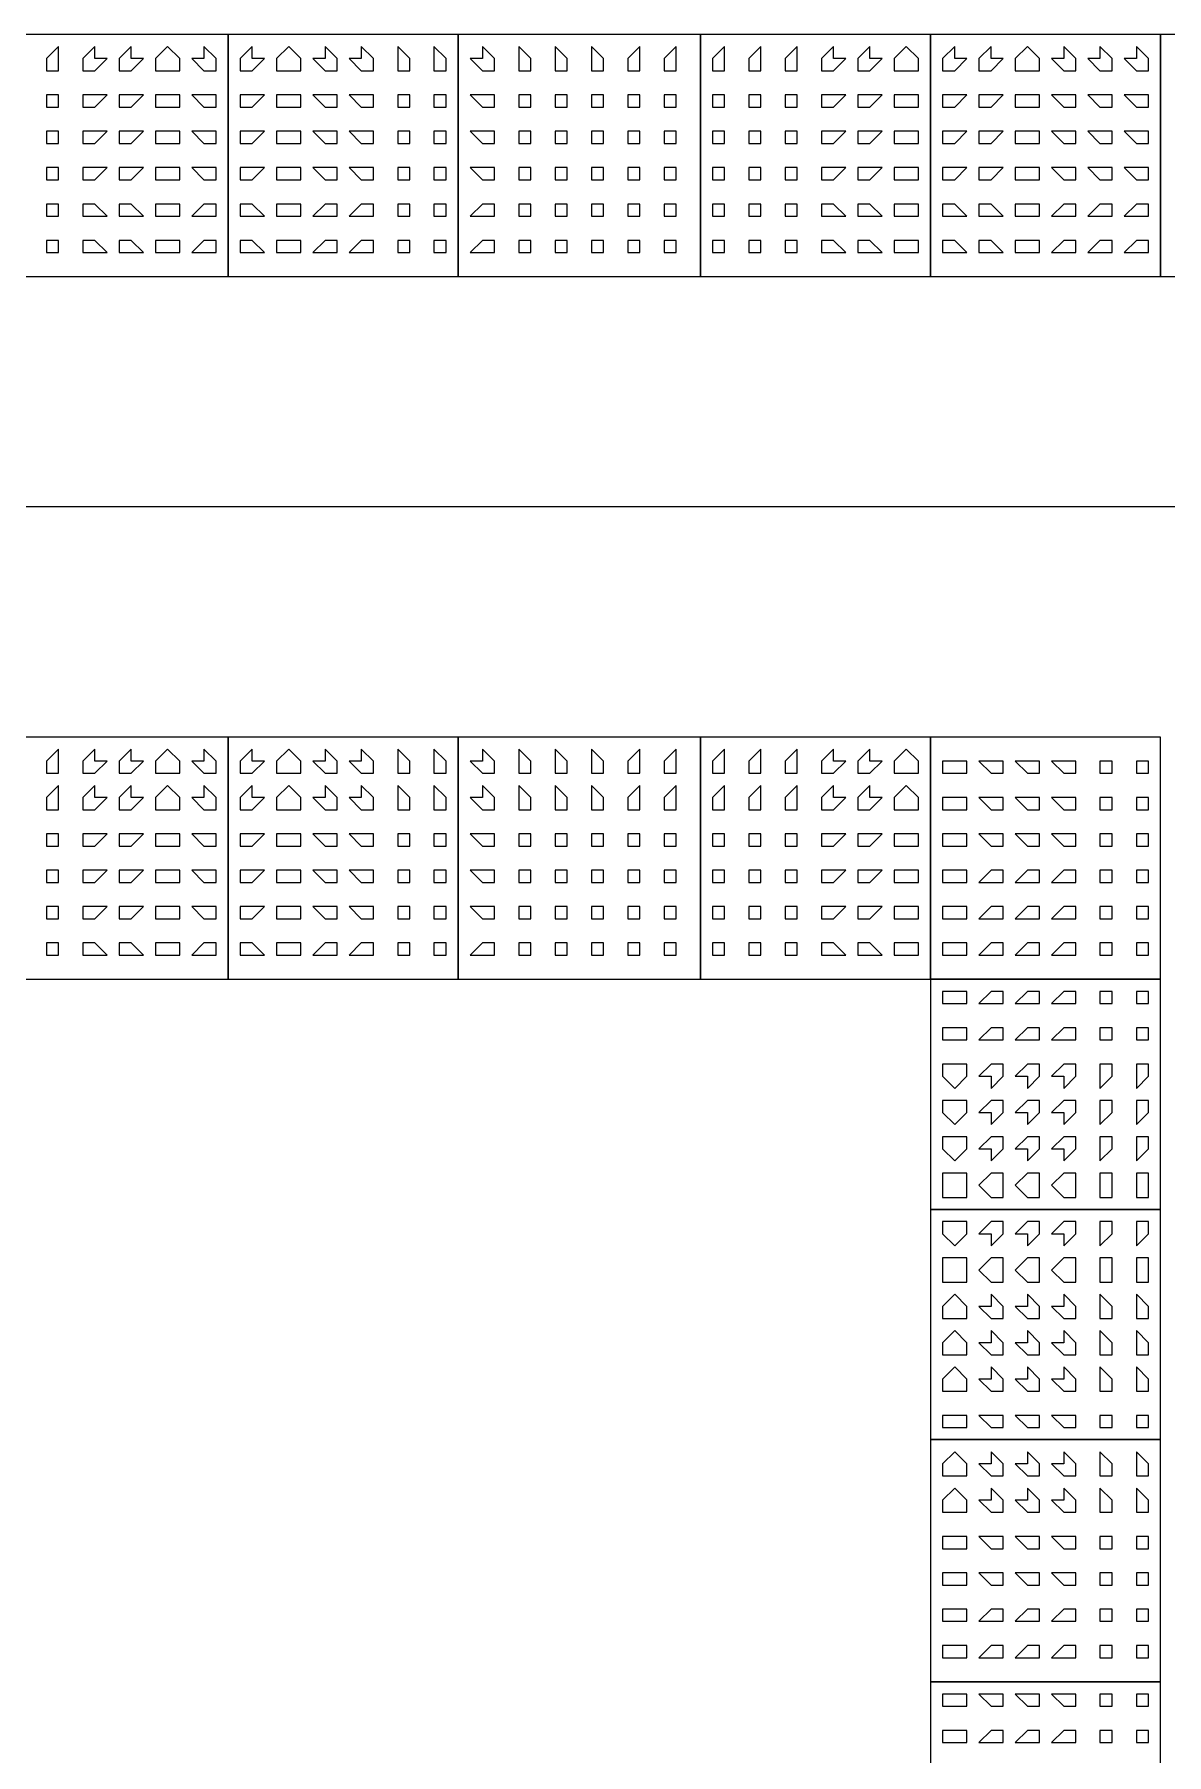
# Model space of a CAD drawing. Header units: millimetres. Extents: x -4011 to 126995, y -1911 to 106700.
# Drawn here: x 90653 to 92106, y 60140 to 62347 of the extents above; entities that cross this region are included whole.
import ezdxf

# ---------------------------------------------------------------- set-up
doc = ezdxf.new("R2010")
doc.units = ezdxf.units.MM
doc.layers.add('PDF_형상', color=7, linetype='Continuous')

msp = doc.modelspace()

# ---------------------------------------------------------------- linework, layer by layer
at = {"layer": 'PDF_형상', "lineweight": 5}
for points in [[(90606.2, 62036.3), (90901.6, 62036.3), (90901.6, 62347.1), (90606.2, 62347.1)], [(90901.6, 62036.3), (91196.9, 62036.3), (91196.9, 62347.1), (90901.6, 62347.1)], [(91196.9, 62036.3), (91507.8, 62036.3), (91507.8, 62347.1), (91196.9, 62347.1)], [(91507.8, 62036.3), (91803.1, 62036.3), (91803.1, 62347.1), (91507.8, 62347.1)], [(91803.1, 62036.3), (92098.4, 62036.3), (92098.4, 62347.1), (91803.1, 62347.1)], [(92098.4, 62036.3), (92393.8, 62036.3), (92393.8, 62347.1), (92098.4, 62347.1)], [(90683.9, 62316.1), (90683.9, 62331.6), (90668.4, 62316.1), (90668.4, 62300.5), (90683.9, 62300.5)], [(90746.1, 62316.1), (90730.6, 62316.1), (90730.6, 62331.6), (90715, 62316.1), (90715, 62300.5), (90730.6, 62300.5)], [(90792.7, 62316.1), (90777.2, 62316.1), (90777.2, 62331.6), (90761.7, 62316.1), (90761.7, 62300.5), (90777.2, 62300.5)], [(90839.4, 62316.1), (90823.8, 62331.6), (90808.3, 62316.1), (90808.3, 62300.5), (90823.8, 62300.5), (90839.4, 62300.5)], [(90886, 62316.1), (90870.5, 62331.6), (90870.5, 62316.1), (90854.9, 62316.1), (90870.5, 62300.5), (90886, 62300.5)], [(90948.2, 62316.1), (90932.6, 62316.1), (90932.6, 62331.6), (90917.1, 62316.1), (90917.1, 62300.5), (90932.6, 62300.5)], [(90994.8, 62316.1), (90979.3, 62331.6), (90963.7, 62316.1), (90963.7, 62300.5), (90979.3, 62300.5), (90994.8, 62300.5)], [(91041.5, 62316.1), (91025.9, 62331.6), (91025.9, 62316.1), (91010.4, 62316.1), (91025.9, 62300.5), (91041.5, 62300.5)], [(91088.1, 62316.1), (91072.5, 62331.6), (91072.5, 62316.1), (91057, 62316.1), (91072.5, 62300.5), (91088.1, 62300.5)], [(91134.7, 62316.1), (91119.2, 62331.6), (91119.2, 62316.1), (91119.2, 62300.5), (91134.7, 62300.5)], [(91181.3, 62316.1), (91165.8, 62331.6), (91165.8, 62316.1), (91165.8, 62300.5), (91181.3, 62300.5)], [(91243.5, 62316.1), (91228, 62331.6), (91228, 62316.1), (91212.4, 62316.1), (91228, 62300.5), (91243.5, 62300.5)], [(91290.2, 62316.1), (91274.6, 62331.6), (91274.6, 62316.1), (91274.6, 62300.5), (91290.2, 62300.5)], [(91336.8, 62316.1), (91321.2, 62331.6), (91321.2, 62316.1), (91321.2, 62300.5), (91336.8, 62300.5)], [(91383.4, 62316.1), (91367.9, 62331.6), (91367.9, 62316.1), (91367.9, 62300.5), (91383.4, 62300.5)], [(91430.1, 62316.1), (91430.1, 62331.6), (91414.5, 62316.1), (91414.5, 62300.5), (91430.1, 62300.5)], [(91476.7, 62316.1), (91476.7, 62331.6), (91461.1, 62316.1), (91461.1, 62300.5), (91476.7, 62300.5)], [(91538.9, 62316.1), (91538.9, 62331.6), (91523.3, 62316.1), (91523.3, 62300.5), (91538.9, 62300.5)], [(91585.5, 62316.1), (91585.5, 62331.6), (91569.9, 62316.1), (91569.9, 62300.5), (91585.5, 62300.5)], [(91632.1, 62316.1), (91632.1, 62331.6), (91616.6, 62316.1), (91616.6, 62300.5), (91632.1, 62300.5)], [(91694.3, 62316.1), (91678.8, 62316.1), (91678.8, 62331.6), (91663.2, 62316.1), (91663.2, 62300.5), (91678.8, 62300.5)], [(91740.9, 62316.1), (91725.4, 62316.1), (91725.4, 62331.6), (91709.8, 62316.1), (91709.8, 62300.5), (91725.4, 62300.5)], [(91787.6, 62316.1), (91772, 62331.6), (91756.5, 62316.1), (91756.5, 62300.5), (91772, 62300.5), (91787.6, 62300.5)], [(91849.7, 62316.1), (91834.2, 62316.1), (91834.2, 62331.6), (91818.7, 62316.1), (91818.7, 62300.5), (91834.2, 62300.5)], [(91896.4, 62316.1), (91880.8, 62316.1), (91880.8, 62331.6), (91865.3, 62316.1), (91865.3, 62300.5), (91880.8, 62300.5)], [(91943, 62316.1), (91927.5, 62331.6), (91911.9, 62316.1), (91911.9, 62300.5), (91927.5, 62300.5), (91943, 62300.5)], [(91989.6, 62316.1), (91974.1, 62331.6), (91974.1, 62316.1), (91958.5, 62316.1), (91974.1, 62300.5), (91989.6, 62300.5)], [(92036.3, 62316.1), (92020.7, 62331.6), (92020.7, 62316.1), (92005.2, 62316.1), (92020.7, 62300.5), (92036.3, 62300.5)], [(92082.9, 62316.1), (92067.4, 62331.6), (92067.4, 62316.1), (92051.8, 62316.1), (92067.4, 62300.5), (92082.9, 62300.5)], [(90683.9, 62269.4), (90668.4, 62269.4), (90668.4, 62253.9), (90683.9, 62253.9)], [(90746.1, 62269.4), (90730.6, 62269.4), (90715, 62269.4), (90715, 62253.9), (90730.6, 62253.9)], [(90792.7, 62269.4), (90777.2, 62269.4), (90761.7, 62269.4), (90761.7, 62253.9), (90777.2, 62253.9)], [(90839.4, 62269.4), (90823.8, 62269.4), (90808.3, 62269.4), (90808.3, 62253.9), (90823.8, 62253.9), (90839.4, 62253.9)], [(90886, 62269.4), (90870.5, 62269.4), (90854.9, 62269.4), (90870.5, 62253.9), (90886, 62253.9)], [(90948.2, 62269.4), (90932.6, 62269.4), (90917.1, 62269.4), (90917.1, 62253.9), (90932.6, 62253.9)], [(90994.8, 62269.4), (90979.3, 62269.4), (90963.7, 62269.4), (90963.7, 62253.9), (90979.3, 62253.9), (90994.8, 62253.9)], [(91041.5, 62269.4), (91025.9, 62269.4), (91010.4, 62269.4), (91025.9, 62253.9), (91041.5, 62253.9)], [(91088.1, 62269.4), (91072.5, 62269.4), (91057, 62269.4), (91072.5, 62253.9), (91088.1, 62253.9)], [(91134.7, 62269.4), (91119.2, 62269.4), (91119.2, 62253.9), (91134.7, 62253.9)], [(91181.3, 62269.4), (91165.8, 62269.4), (91165.8, 62253.9), (91181.3, 62253.9)], [(91243.5, 62269.4), (91228, 62269.4), (91212.4, 62269.4), (91228, 62253.9), (91243.5, 62253.9)], [(91290.2, 62269.4), (91274.6, 62269.4), (91274.6, 62253.9), (91290.2, 62253.9)], [(91336.8, 62269.4), (91321.2, 62269.4), (91321.2, 62253.9), (91336.8, 62253.9)], [(91383.4, 62269.4), (91367.9, 62269.4), (91367.9, 62253.9), (91383.4, 62253.9)], [(91430.1, 62269.4), (91414.5, 62269.4), (91414.5, 62253.9), (91430.1, 62253.9)], [(91476.7, 62269.4), (91461.1, 62269.4), (91461.1, 62253.9), (91476.7, 62253.9)], [(91538.9, 62269.4), (91523.3, 62269.4), (91523.3, 62253.9), (91538.9, 62253.9)], [(91585.5, 62269.4), (91569.9, 62269.4), (91569.9, 62253.9), (91585.5, 62253.9)], [(91632.1, 62269.4), (91616.6, 62269.4), (91616.6, 62253.9), (91632.1, 62253.9)], [(91694.3, 62269.4), (91678.8, 62269.4), (91663.2, 62269.4), (91663.2, 62253.9), (91678.8, 62253.9)], [(91740.9, 62269.4), (91725.4, 62269.4), (91709.8, 62269.4), (91709.8, 62253.9), (91725.4, 62253.9)], [(91787.6, 62269.4), (91772, 62269.4), (91756.5, 62269.4), (91756.5, 62253.9), (91772, 62253.9), (91787.6, 62253.9)], [(91849.7, 62269.4), (91834.2, 62269.4), (91818.7, 62269.4), (91818.7, 62253.9), (91834.2, 62253.9)], [(91896.4, 62269.4), (91880.8, 62269.4), (91865.3, 62269.4), (91865.3, 62253.9), (91880.8, 62253.9)], [(91943, 62269.4), (91927.5, 62269.4), (91911.9, 62269.4), (91911.9, 62253.9), (91927.5, 62253.9), (91943, 62253.9)], [(91989.6, 62269.4), (91974.1, 62269.4), (91958.5, 62269.4), (91974.1, 62253.9), (91989.6, 62253.9)], [(92036.3, 62269.4), (92020.7, 62269.4), (92005.2, 62269.4), (92020.7, 62253.9), (92036.3, 62253.9)], [(92082.9, 62269.4), (92067.4, 62269.4), (92051.8, 62269.4), (92067.4, 62253.9), (92082.9, 62253.9)], [(90683.9, 62222.8), (90668.4, 62222.8), (90668.4, 62207.3), (90683.9, 62207.3)], [(90746.1, 62222.8), (90730.6, 62222.8), (90715, 62222.8), (90715, 62207.3), (90730.6, 62207.3)], [(90792.7, 62222.8), (90777.2, 62222.8), (90761.7, 62222.8), (90761.7, 62207.3), (90777.2, 62207.3)], [(90839.4, 62222.8), (90823.8, 62222.8), (90808.3, 62222.8), (90808.3, 62207.3), (90823.8, 62207.3), (90839.4, 62207.3)], [(90886, 62222.8), (90870.5, 62222.8), (90854.9, 62222.8), (90870.5, 62207.3), (90886, 62207.3)], [(90948.2, 62222.8), (90932.6, 62222.8), (90917.1, 62222.8), (90917.1, 62207.3), (90932.6, 62207.3)], [(90994.8, 62222.8), (90979.3, 62222.8), (90963.7, 62222.8), (90963.7, 62207.3), (90979.3, 62207.3), (90994.8, 62207.3)], [(91041.5, 62222.8), (91025.9, 62222.8), (91010.4, 62222.8), (91025.9, 62207.3), (91041.5, 62207.3)], [(91088.1, 62222.8), (91072.5, 62222.8), (91057, 62222.8), (91072.5, 62207.3), (91088.1, 62207.3)], [(91134.7, 62222.8), (91119.2, 62222.8), (91119.2, 62207.3), (91134.7, 62207.3)], [(91181.3, 62222.8), (91165.8, 62222.8), (91165.8, 62207.3), (91181.3, 62207.3)], [(91243.5, 62222.8), (91228, 62222.8), (91212.4, 62222.8), (91228, 62207.3), (91243.5, 62207.3)], [(91290.2, 62222.8), (91274.6, 62222.8), (91274.6, 62207.3), (91290.2, 62207.3)], [(91336.8, 62222.8), (91321.2, 62222.8), (91321.2, 62207.3), (91336.8, 62207.3)], [(91383.4, 62222.8), (91367.9, 62222.8), (91367.9, 62207.3), (91383.4, 62207.3)], [(91430.1, 62222.8), (91414.5, 62222.8), (91414.5, 62207.3), (91430.1, 62207.3)], [(91476.7, 62222.8), (91461.1, 62222.8), (91461.1, 62207.3), (91476.7, 62207.3)], [(91538.9, 62222.8), (91523.3, 62222.8), (91523.3, 62207.3), (91538.9, 62207.3)], [(91585.5, 62222.8), (91569.9, 62222.8), (91569.9, 62207.3), (91585.5, 62207.3)], [(91632.1, 62222.8), (91616.6, 62222.8), (91616.6, 62207.3), (91632.1, 62207.3)], [(91694.3, 62222.8), (91678.8, 62222.8), (91663.2, 62222.8), (91663.2, 62207.3), (91678.8, 62207.3)], [(91740.9, 62222.8), (91725.4, 62222.8), (91709.8, 62222.8), (91709.8, 62207.3), (91725.4, 62207.3)], [(91787.6, 62222.8), (91772, 62222.8), (91756.5, 62222.8), (91756.5, 62207.3), (91772, 62207.3), (91787.6, 62207.3)], [(91849.7, 62222.8), (91834.2, 62222.8), (91818.7, 62222.8), (91818.7, 62207.3), (91834.2, 62207.3)], [(91896.4, 62222.8), (91880.8, 62222.8), (91865.3, 62222.8), (91865.3, 62207.3), (91880.8, 62207.3)], [(91943, 62222.8), (91927.5, 62222.8), (91911.9, 62222.8), (91911.9, 62207.3), (91927.5, 62207.3), (91943, 62207.3)], [(91989.6, 62222.8), (91974.1, 62222.8), (91958.5, 62222.8), (91974.1, 62207.3), (91989.6, 62207.3)], [(92036.3, 62222.8), (92020.7, 62222.8), (92005.2, 62222.8), (92020.7, 62207.3), (92036.3, 62207.3)], [(92082.9, 62222.8), (92067.4, 62222.8), (92051.8, 62222.8), (92067.4, 62207.3), (92082.9, 62207.3)], [(90683.9, 62176.2), (90668.4, 62176.2), (90668.4, 62160.6), (90683.9, 62160.6)], [(90746.1, 62176.2), (90730.6, 62176.2), (90715, 62176.2), (90715, 62160.6), (90730.6, 62160.6)], [(90792.7, 62176.2), (90777.2, 62176.2), (90761.7, 62176.2), (90761.7, 62160.6), (90777.2, 62160.6)], [(90839.4, 62176.2), (90823.8, 62176.2), (90808.3, 62176.2), (90808.3, 62160.6), (90823.8, 62160.6), (90839.4, 62160.6)], [(90886, 62176.2), (90870.5, 62176.2), (90854.9, 62176.2), (90870.5, 62160.6), (90886, 62160.6)], [(90948.2, 62176.2), (90932.6, 62176.2), (90917.1, 62176.2), (90917.1, 62160.6), (90932.6, 62160.6)], [(90994.8, 62176.2), (90979.3, 62176.2), (90963.7, 62176.2), (90963.7, 62160.6), (90979.3, 62160.6), (90994.8, 62160.6)], [(91041.5, 62176.2), (91025.9, 62176.2), (91010.4, 62176.2), (91025.9, 62160.6), (91041.5, 62160.6)], [(91088.1, 62176.2), (91072.5, 62176.2), (91057, 62176.2), (91072.5, 62160.6), (91088.1, 62160.6)], [(91134.7, 62176.2), (91119.2, 62176.2), (91119.2, 62160.6), (91134.7, 62160.6)], [(91181.3, 62176.2), (91165.8, 62176.2), (91165.8, 62160.6), (91181.3, 62160.6)], [(91243.5, 62176.2), (91228, 62176.2), (91212.4, 62176.2), (91228, 62160.6), (91243.5, 62160.6)], [(91290.2, 62176.2), (91274.6, 62176.2), (91274.6, 62160.6), (91290.2, 62160.6)], [(91336.8, 62176.2), (91321.2, 62176.2), (91321.2, 62160.6), (91336.8, 62160.6)], [(91383.4, 62176.2), (91367.9, 62176.2), (91367.9, 62160.6), (91383.4, 62160.6)], [(91430.1, 62176.2), (91414.5, 62176.2), (91414.5, 62160.6), (91430.1, 62160.6)], [(91476.7, 62176.2), (91461.1, 62176.2), (91461.1, 62160.6), (91476.7, 62160.6)], [(91538.9, 62176.2), (91523.3, 62176.2), (91523.3, 62160.6), (91538.9, 62160.6)], [(91585.5, 62176.2), (91569.9, 62176.2), (91569.9, 62160.6), (91585.5, 62160.6)], [(91632.1, 62176.2), (91616.6, 62176.2), (91616.6, 62160.6), (91632.1, 62160.6)], [(91694.3, 62176.2), (91678.8, 62176.2), (91663.2, 62176.2), (91663.2, 62160.6), (91678.8, 62160.6)], [(91740.9, 62176.2), (91725.4, 62176.2), (91709.8, 62176.2), (91709.8, 62160.6), (91725.4, 62160.6)], [(91787.6, 62176.2), (91772, 62176.2), (91756.5, 62176.2), (91756.5, 62160.6), (91772, 62160.6), (91787.6, 62160.6)], [(91849.7, 62176.2), (91834.2, 62176.2), (91818.7, 62176.2), (91818.7, 62160.6), (91834.2, 62160.6)], [(91896.4, 62176.2), (91880.8, 62176.2), (91865.3, 62176.2), (91865.3, 62160.6), (91880.8, 62160.6)], [(91943, 62176.2), (91927.5, 62176.2), (91911.9, 62176.2), (91911.9, 62160.6), (91927.5, 62160.6), (91943, 62160.6)], [(91989.6, 62176.2), (91974.1, 62176.2), (91958.5, 62176.2), (91974.1, 62160.6), (91989.6, 62160.6)], [(92036.3, 62176.2), (92020.7, 62176.2), (92005.2, 62176.2), (92020.7, 62160.6), (92036.3, 62160.6)], [(92082.9, 62176.2), (92067.4, 62176.2), (92051.8, 62176.2), (92067.4, 62160.6), (92082.9, 62160.6)], [(90683.9, 62114), (90683.9, 62129.5), (90668.4, 62129.5), (90668.4, 62114)], [(90746.1, 62114), (90730.6, 62129.5), (90715, 62129.5), (90715, 62114), (90730.6, 62114)], [(90792.7, 62114), (90777.2, 62129.5), (90761.7, 62129.5), (90761.7, 62114), (90777.2, 62114)], [(90839.4, 62114), (90839.4, 62129.5), (90823.8, 62129.5), (90808.3, 62129.5), (90808.3, 62114), (90823.8, 62114)], [(90886, 62114), (90886, 62129.5), (90870.5, 62129.5), (90854.9, 62114), (90870.5, 62114)], [(90948.2, 62114), (90932.6, 62129.5), (90917.1, 62129.5), (90917.1, 62114), (90932.6, 62114)], [(90994.8, 62114), (90994.8, 62129.5), (90979.3, 62129.5), (90963.7, 62129.5), (90963.7, 62114), (90979.3, 62114)], [(91041.5, 62114), (91041.5, 62129.5), (91025.9, 62129.5), (91010.4, 62114), (91025.9, 62114)], [(91088.1, 62114), (91088.1, 62129.5), (91072.5, 62129.5), (91057, 62114), (91072.5, 62114)], [(91134.7, 62114), (91134.7, 62129.5), (91119.2, 62129.5), (91119.2, 62114)], [(91181.3, 62114), (91181.3, 62129.5), (91165.8, 62129.5), (91165.8, 62114)], [(91243.5, 62114), (91243.5, 62129.5), (91228, 62129.5), (91212.4, 62114), (91228, 62114)], [(91290.2, 62114), (91290.2, 62129.5), (91274.6, 62129.5), (91274.6, 62114)], [(91336.8, 62114), (91336.8, 62129.5), (91321.2, 62129.5), (91321.2, 62114)], [(91383.4, 62114), (91383.4, 62129.5), (91367.9, 62129.5), (91367.9, 62114)], [(91430.1, 62114), (91430.1, 62129.5), (91414.5, 62129.5), (91414.5, 62114)], [(91476.7, 62114), (91476.7, 62129.5), (91461.1, 62129.5), (91461.1, 62114)], [(91538.9, 62114), (91538.9, 62129.5), (91523.3, 62129.5), (91523.3, 62114)], [(91585.5, 62114), (91585.5, 62129.5), (91569.9, 62129.5), (91569.9, 62114)], [(91632.1, 62114), (91632.1, 62129.5), (91616.6, 62129.5), (91616.6, 62114)], [(91694.3, 62114), (91678.8, 62129.5), (91663.2, 62129.5), (91663.2, 62114), (91678.8, 62114)], [(91740.9, 62114), (91725.4, 62129.5), (91709.8, 62129.5), (91709.8, 62114), (91725.4, 62114)], [(91787.6, 62114), (91787.6, 62129.5), (91772, 62129.5), (91756.5, 62129.5), (91756.5, 62114), (91772, 62114)], [(91849.7, 62114), (91834.2, 62129.5), (91818.7, 62129.5), (91818.7, 62114), (91834.2, 62114)], [(91896.4, 62114), (91880.8, 62129.5), (91865.3, 62129.5), (91865.3, 62114), (91880.8, 62114)], [(91943, 62114), (91943, 62129.5), (91927.5, 62129.5), (91911.9, 62129.5), (91911.9, 62114), (91927.5, 62114)], [(91989.6, 62114), (91989.6, 62129.5), (91974.1, 62129.5), (91958.5, 62114), (91974.1, 62114)], [(92036.3, 62114), (92036.3, 62129.5), (92020.7, 62129.5), (92005.2, 62114), (92020.7, 62114)], [(92082.9, 62114), (92082.9, 62129.5), (92067.4, 62129.5), (92051.8, 62114), (92067.4, 62114)], [(90683.9, 62067.4), (90683.9, 62082.9), (90668.4, 62082.9), (90668.4, 62067.4)], [(90746.1, 62067.4), (90730.6, 62082.9), (90715, 62082.9), (90715, 62067.4), (90730.6, 62067.4)], [(90792.7, 62067.4), (90777.2, 62082.9), (90761.7, 62082.9), (90761.7, 62067.4), (90777.2, 62067.4)], [(90839.4, 62067.4), (90839.4, 62082.9), (90823.8, 62082.9), (90808.3, 62082.9), (90808.3, 62067.4), (90823.8, 62067.4)], [(90886, 62067.4), (90886, 62082.9), (90870.5, 62082.9), (90854.9, 62067.4), (90870.5, 62067.4)], [(90948.2, 62067.4), (90932.6, 62082.9), (90917.1, 62082.9), (90917.1, 62067.4), (90932.6, 62067.4)], [(90994.8, 62067.4), (90994.8, 62082.9), (90979.3, 62082.9), (90963.7, 62082.9), (90963.7, 62067.4), (90979.3, 62067.4)], [(91041.5, 62067.4), (91041.5, 62082.9), (91025.9, 62082.9), (91010.4, 62067.4), (91025.9, 62067.4)], [(91088.1, 62067.4), (91088.1, 62082.9), (91072.5, 62082.9), (91057, 62067.4), (91072.5, 62067.4)], [(91134.7, 62067.4), (91134.7, 62082.9), (91119.2, 62082.9), (91119.2, 62067.4)], [(91181.3, 62067.4), (91181.3, 62082.9), (91165.8, 62082.9), (91165.8, 62067.4)], [(91243.5, 62067.4), (91243.5, 62082.9), (91228, 62082.9), (91212.4, 62067.4), (91228, 62067.4)], [(91290.2, 62067.4), (91290.2, 62082.9), (91274.6, 62082.9), (91274.6, 62067.4)], [(91336.8, 62067.4), (91336.8, 62082.9), (91321.2, 62082.9), (91321.2, 62067.4)], [(91383.4, 62067.4), (91383.4, 62082.9), (91367.9, 62082.9), (91367.9, 62067.4)], [(91430.1, 62067.4), (91430.1, 62082.9), (91414.5, 62082.9), (91414.5, 62067.4)], [(91476.7, 62067.4), (91476.7, 62082.9), (91461.1, 62082.9), (91461.1, 62067.4)], [(91538.9, 62067.4), (91538.9, 62082.9), (91523.3, 62082.9), (91523.3, 62067.4)], [(91585.5, 62067.4), (91585.5, 62082.9), (91569.9, 62082.9), (91569.9, 62067.4)], [(91632.1, 62067.4), (91632.1, 62082.9), (91616.6, 62082.9), (91616.6, 62067.4)], [(91694.3, 62067.4), (91678.8, 62082.9), (91663.2, 62082.9), (91663.2, 62067.4), (91678.8, 62067.4)], [(91740.9, 62067.4), (91725.4, 62082.9), (91709.8, 62082.9), (91709.8, 62067.4), (91725.4, 62067.4)], [(91787.6, 62067.4), (91787.6, 62082.9), (91772, 62082.9), (91756.5, 62082.9), (91756.5, 62067.4), (91772, 62067.4)], [(91849.7, 62067.4), (91834.2, 62082.9), (91818.7, 62082.9), (91818.7, 62067.4), (91834.2, 62067.4)], [(91896.4, 62067.4), (91880.8, 62082.9), (91865.3, 62082.9), (91865.3, 62067.4), (91880.8, 62067.4)], [(91943, 62067.4), (91943, 62082.9), (91927.5, 62082.9), (91911.9, 62082.9), (91911.9, 62067.4), (91927.5, 62067.4)], [(91989.6, 62067.4), (91989.6, 62082.9), (91974.1, 62082.9), (91958.5, 62067.4), (91974.1, 62067.4)], [(92036.3, 62067.4), (92036.3, 62082.9), (92020.7, 62082.9), (92005.2, 62067.4), (92020.7, 62067.4)], [(92082.9, 62067.4), (92082.9, 62082.9), (92067.4, 62082.9), (92051.8, 62067.4), (92067.4, 62067.4)], [(90606.2, 61134.7), (90901.6, 61134.7), (90901.6, 61445.6), (90606.2, 61445.6)], [(90683.9, 61414.5), (90683.9, 61430.1), (90668.4, 61414.5), (90668.4, 61399), (90683.9, 61399)], [(90746.1, 61414.5), (90730.6, 61414.5), (90730.6, 61430.1), (90715, 61414.5), (90715, 61399), (90730.6, 61399)], [(90792.7, 61414.5), (90777.2, 61414.5), (90777.2, 61430.1), (90761.7, 61414.5), (90761.7, 61399), (90777.2, 61399)], [(90839.4, 61414.5), (90823.8, 61430.1), (90808.3, 61414.5), (90808.3, 61399), (90823.8, 61399), (90839.4, 61399)], [(90886, 61414.5), (90870.5, 61430.1), (90870.5, 61414.5), (90854.9, 61414.5), (90870.5, 61399), (90886, 61399)], [(90901.6, 61134.7), (91196.9, 61134.7), (91196.9, 61445.6), (90901.6, 61445.6)], [(90948.2, 61414.5), (90932.6, 61414.5), (90932.6, 61430.1), (90917.1, 61414.5), (90917.1, 61399), (90932.6, 61399)], [(90994.8, 61414.5), (90979.3, 61430.1), (90963.7, 61414.5), (90963.7, 61399), (90979.3, 61399), (90994.8, 61399)], [(91041.5, 61414.5), (91025.9, 61430.1), (91025.9, 61414.5), (91010.4, 61414.5), (91025.9, 61399), (91041.5, 61399)], [(91088.1, 61414.5), (91072.5, 61430.1), (91072.5, 61414.5), (91057, 61414.5), (91072.5, 61399), (91088.1, 61399)], [(91134.7, 61414.5), (91119.2, 61430.1), (91119.2, 61414.5), (91119.2, 61399), (91134.7, 61399)], [(91181.3, 61414.5), (91165.8, 61430.1), (91165.8, 61414.5), (91165.8, 61399), (91181.3, 61399)], [(91196.9, 61134.7), (91507.8, 61134.7), (91507.8, 61445.6), (91196.9, 61445.6)], [(91243.5, 61414.5), (91228, 61430.1), (91228, 61414.5), (91212.4, 61414.5), (91228, 61399), (91243.5, 61399)], [(91290.2, 61414.5), (91274.6, 61430.1), (91274.6, 61414.5), (91274.6, 61399), (91290.2, 61399)], [(91336.8, 61414.5), (91321.2, 61430.1), (91321.2, 61414.5), (91321.2, 61399), (91336.8, 61399)], [(91383.4, 61414.5), (91367.9, 61430.1), (91367.9, 61414.5), (91367.9, 61399), (91383.4, 61399)], [(91430.1, 61414.5), (91430.1, 61430.1), (91414.5, 61414.5), (91414.5, 61399), (91430.1, 61399)], [(91476.7, 61414.5), (91476.7, 61430.1), (91461.1, 61414.5), (91461.1, 61399), (91476.7, 61399)], [(91507.8, 61134.7), (91803.1, 61134.7), (91803.1, 61445.6), (91507.8, 61445.6)], [(91538.9, 61414.5), (91538.9, 61430.1), (91523.3, 61414.5), (91523.3, 61399), (91538.9, 61399)], [(91585.5, 61414.5), (91585.5, 61430.1), (91569.9, 61414.5), (91569.9, 61399), (91585.5, 61399)], [(91632.1, 61414.5), (91632.1, 61430.1), (91616.6, 61414.5), (91616.6, 61399), (91632.1, 61399)], [(91694.3, 61414.5), (91678.8, 61414.5), (91678.8, 61430.1), (91663.2, 61414.5), (91663.2, 61399), (91678.8, 61399)], [(91740.9, 61414.5), (91725.4, 61414.5), (91725.4, 61430.1), (91709.8, 61414.5), (91709.8, 61399), (91725.4, 61399)], [(91787.6, 61414.5), (91772, 61430.1), (91756.5, 61414.5), (91756.5, 61399), (91772, 61399), (91787.6, 61399)], [(91803.1, 61445.6), (91803.1, 61134.7), (92098.4, 61134.7), (92098.4, 61445.6)], [(91849.7, 61414.5), (91834.2, 61414.5), (91818.7, 61414.5), (91818.7, 61399), (91834.2, 61399), (91849.7, 61399)], [(91896.4, 61414.5), (91880.8, 61414.5), (91865.3, 61414.5), (91880.8, 61399), (91896.4, 61399)], [(91943, 61414.5), (91927.5, 61414.5), (91911.9, 61414.5), (91927.5, 61399), (91943, 61399)], [(91989.6, 61414.5), (91974.1, 61414.5), (91958.5, 61414.5), (91974.1, 61399), (91989.6, 61399)], [(92036.3, 61414.5), (92020.7, 61414.5), (92020.7, 61399), (92036.3, 61399)], [(92082.9, 61414.5), (92067.4, 61414.5), (92067.4, 61399), (92082.9, 61399)], [(90683.9, 61367.9), (90683.9, 61383.4), (90668.4, 61367.9), (90668.4, 61352.3), (90683.9, 61352.3)], [(90746.1, 61367.9), (90730.6, 61367.9), (90730.6, 61383.4), (90715, 61367.9), (90715, 61352.3), (90730.6, 61352.3)], [(90792.7, 61367.9), (90777.2, 61367.9), (90777.2, 61383.4), (90761.7, 61367.9), (90761.7, 61352.3), (90777.2, 61352.3)], [(90839.4, 61367.9), (90823.8, 61383.4), (90808.3, 61367.9), (90808.3, 61352.3), (90823.8, 61352.3), (90839.4, 61352.3)], [(90886, 61367.9), (90870.5, 61383.4), (90870.5, 61367.9), (90854.9, 61367.9), (90870.5, 61352.3), (90886, 61352.3)], [(90948.2, 61367.9), (90932.6, 61367.9), (90932.6, 61383.4), (90917.1, 61367.9), (90917.1, 61352.3), (90932.6, 61352.3)], [(90994.8, 61367.9), (90979.3, 61383.4), (90963.7, 61367.9), (90963.7, 61352.3), (90979.3, 61352.3), (90994.8, 61352.3)], [(91041.5, 61367.9), (91025.9, 61383.4), (91025.9, 61367.9), (91010.4, 61367.9), (91025.9, 61352.3), (91041.5, 61352.3)], [(91088.1, 61367.9), (91072.5, 61383.4), (91072.5, 61367.9), (91057, 61367.9), (91072.5, 61352.3), (91088.1, 61352.3)], [(91134.7, 61367.9), (91119.2, 61383.4), (91119.2, 61367.9), (91119.2, 61352.3), (91134.7, 61352.3)], [(91181.3, 61367.9), (91165.8, 61383.4), (91165.8, 61367.9), (91165.8, 61352.3), (91181.3, 61352.3)], [(91243.5, 61367.9), (91228, 61383.4), (91228, 61367.9), (91212.4, 61367.9), (91228, 61352.3), (91243.5, 61352.3)], [(91290.2, 61367.9), (91274.6, 61383.4), (91274.6, 61367.9), (91274.6, 61352.3), (91290.2, 61352.3)], [(91336.8, 61367.9), (91321.2, 61383.4), (91321.2, 61367.9), (91321.2, 61352.3), (91336.8, 61352.3)], [(91383.4, 61367.9), (91367.9, 61383.4), (91367.9, 61367.9), (91367.9, 61352.3), (91383.4, 61352.3)], [(91430.1, 61367.9), (91430.1, 61383.4), (91414.5, 61367.9), (91414.5, 61352.3), (91430.1, 61352.3)], [(91476.7, 61367.9), (91476.7, 61383.4), (91461.1, 61367.9), (91461.1, 61352.3), (91476.7, 61352.3)], [(91538.9, 61367.9), (91538.9, 61383.4), (91523.3, 61367.9), (91523.3, 61352.3), (91538.9, 61352.3)], [(91585.5, 61367.9), (91585.5, 61383.4), (91569.9, 61367.9), (91569.9, 61352.3), (91585.5, 61352.3)], [(91632.1, 61367.9), (91632.1, 61383.4), (91616.6, 61367.9), (91616.6, 61352.3), (91632.1, 61352.3)], [(91694.3, 61367.9), (91678.8, 61367.9), (91678.8, 61383.4), (91663.2, 61367.9), (91663.2, 61352.3), (91678.8, 61352.3)], [(91740.9, 61367.9), (91725.4, 61367.9), (91725.4, 61383.4), (91709.8, 61367.9), (91709.8, 61352.3), (91725.4, 61352.3)], [(91787.6, 61367.9), (91772, 61383.4), (91756.5, 61367.9), (91756.5, 61352.3), (91772, 61352.3), (91787.6, 61352.3)], [(91849.7, 61367.9), (91834.2, 61367.9), (91818.7, 61367.9), (91818.7, 61352.3), (91834.2, 61352.3), (91849.7, 61352.3)], [(91896.4, 61367.9), (91880.8, 61367.9), (91865.3, 61367.9), (91880.8, 61352.3), (91896.4, 61352.3)], [(91943, 61367.9), (91927.5, 61367.9), (91911.9, 61367.9), (91927.5, 61352.3), (91943, 61352.3)], [(91989.6, 61367.9), (91974.1, 61367.9), (91958.5, 61367.9), (91974.1, 61352.3), (91989.6, 61352.3)], [(92036.3, 61367.9), (92020.7, 61367.9), (92020.7, 61352.3), (92036.3, 61352.3)], [(92082.9, 61367.9), (92067.4, 61367.9), (92067.4, 61352.3), (92082.9, 61352.3)], [(90683.9, 61321.2), (90668.4, 61321.2), (90668.4, 61305.7), (90683.9, 61305.7)], [(90746.1, 61321.2), (90730.6, 61321.2), (90715, 61321.2), (90715, 61305.7), (90730.6, 61305.7)], [(90792.7, 61321.2), (90777.2, 61321.2), (90761.7, 61321.2), (90761.7, 61305.7), (90777.2, 61305.7)], [(90839.4, 61321.2), (90823.8, 61321.2), (90808.3, 61321.2), (90808.3, 61305.7), (90823.8, 61305.7), (90839.4, 61305.7)], [(90886, 61321.2), (90870.5, 61321.2), (90854.9, 61321.2), (90870.5, 61305.7), (90886, 61305.7)], [(90948.2, 61321.2), (90932.6, 61321.2), (90917.1, 61321.2), (90917.1, 61305.7), (90932.6, 61305.7)], [(90994.8, 61321.2), (90979.3, 61321.2), (90963.7, 61321.2), (90963.7, 61305.7), (90979.3, 61305.7), (90994.8, 61305.7)], [(91041.5, 61321.2), (91025.9, 61321.2), (91010.4, 61321.2), (91025.9, 61305.7), (91041.5, 61305.7)], [(91088.1, 61321.2), (91072.5, 61321.2), (91057, 61321.2), (91072.5, 61305.7), (91088.1, 61305.7)], [(91134.7, 61321.2), (91119.2, 61321.2), (91119.2, 61305.7), (91134.7, 61305.7)], [(91181.3, 61321.2), (91165.8, 61321.2), (91165.8, 61305.7), (91181.3, 61305.7)], [(91243.5, 61321.2), (91228, 61321.2), (91212.4, 61321.2), (91228, 61305.7), (91243.5, 61305.7)], [(91290.2, 61321.2), (91274.6, 61321.2), (91274.6, 61305.7), (91290.2, 61305.7)], [(91336.8, 61321.2), (91321.2, 61321.2), (91321.2, 61305.7), (91336.8, 61305.7)], [(91383.4, 61321.2), (91367.9, 61321.2), (91367.9, 61305.7), (91383.4, 61305.7)], [(91430.1, 61321.2), (91414.5, 61321.2), (91414.5, 61305.7), (91430.1, 61305.7)], [(91476.7, 61321.2), (91461.1, 61321.2), (91461.1, 61305.7), (91476.7, 61305.7)], [(91538.9, 61321.2), (91523.3, 61321.2), (91523.3, 61305.7), (91538.9, 61305.7)], [(91585.5, 61321.2), (91569.9, 61321.2), (91569.9, 61305.7), (91585.5, 61305.7)], [(91632.1, 61321.2), (91616.6, 61321.2), (91616.6, 61305.7), (91632.1, 61305.7)], [(91694.3, 61321.2), (91678.8, 61321.2), (91663.2, 61321.2), (91663.2, 61305.7), (91678.8, 61305.7)], [(91740.9, 61321.2), (91725.4, 61321.2), (91709.8, 61321.2), (91709.8, 61305.7), (91725.4, 61305.7)], [(91787.6, 61321.2), (91772, 61321.2), (91756.5, 61321.2), (91756.5, 61305.7), (91772, 61305.7), (91787.6, 61305.7)], [(91849.7, 61321.2), (91834.2, 61321.2), (91818.7, 61321.2), (91818.7, 61305.7), (91834.2, 61305.7), (91849.7, 61305.7)], [(91896.4, 61321.2), (91880.8, 61321.2), (91865.3, 61321.2), (91880.8, 61305.7), (91896.4, 61305.7)], [(91943, 61321.2), (91927.5, 61321.2), (91911.9, 61321.2), (91927.5, 61305.7), (91943, 61305.7)], [(91989.6, 61321.2), (91974.1, 61321.2), (91958.5, 61321.2), (91974.1, 61305.7), (91989.6, 61305.7)], [(92036.3, 61321.2), (92020.7, 61321.2), (92020.7, 61305.7), (92036.3, 61305.7)], [(92082.9, 61321.2), (92067.4, 61321.2), (92067.4, 61305.7), (92082.9, 61305.7)], [(90683.9, 61274.6), (90668.4, 61274.6), (90668.4, 61259.1), (90683.9, 61259.1)], [(90746.1, 61274.6), (90730.6, 61274.6), (90715, 61274.6), (90715, 61259.1), (90730.6, 61259.1)], [(90792.7, 61274.6), (90777.2, 61274.6), (90761.7, 61274.6), (90761.7, 61259.1), (90777.2, 61259.1)], [(90839.4, 61274.6), (90823.8, 61274.6), (90808.3, 61274.6), (90808.3, 61259.1), (90823.8, 61259.1), (90839.4, 61259.1)], [(90886, 61274.6), (90870.5, 61274.6), (90854.9, 61274.6), (90870.5, 61259.1), (90886, 61259.1)], [(90948.2, 61274.6), (90932.6, 61274.6), (90917.1, 61274.6), (90917.1, 61259.1), (90932.6, 61259.1)], [(90994.8, 61274.6), (90979.3, 61274.6), (90963.7, 61274.6), (90963.7, 61259.1), (90979.3, 61259.1), (90994.8, 61259.1)], [(91041.5, 61274.6), (91025.9, 61274.6), (91010.4, 61274.6), (91025.9, 61259.1), (91041.5, 61259.1)], [(91088.1, 61274.6), (91072.5, 61274.6), (91057, 61274.6), (91072.5, 61259.1), (91088.1, 61259.1)], [(91134.7, 61274.6), (91119.2, 61274.6), (91119.2, 61259.1), (91134.7, 61259.1)], [(91181.3, 61274.6), (91165.8, 61274.6), (91165.8, 61259.1), (91181.3, 61259.1)], [(91243.5, 61274.6), (91228, 61274.6), (91212.4, 61274.6), (91228, 61259.1), (91243.5, 61259.1)], [(91290.2, 61274.6), (91274.6, 61274.6), (91274.6, 61259.1), (91290.2, 61259.1)], [(91336.8, 61274.6), (91321.2, 61274.6), (91321.2, 61259.1), (91336.8, 61259.1)], [(91383.4, 61274.6), (91367.9, 61274.6), (91367.9, 61259.1), (91383.4, 61259.1)], [(91430.1, 61274.6), (91414.5, 61274.6), (91414.5, 61259.1), (91430.1, 61259.1)], [(91476.7, 61274.6), (91461.1, 61274.6), (91461.1, 61259.1), (91476.7, 61259.1)], [(91538.9, 61274.6), (91523.3, 61274.6), (91523.3, 61259.1), (91538.9, 61259.1)], [(91585.5, 61274.6), (91569.9, 61274.6), (91569.9, 61259.1), (91585.5, 61259.1)], [(91632.1, 61274.6), (91616.6, 61274.6), (91616.6, 61259.1), (91632.1, 61259.1)], [(91694.3, 61274.6), (91678.8, 61274.6), (91663.2, 61274.6), (91663.2, 61259.1), (91678.8, 61259.1)], [(91740.9, 61274.6), (91725.4, 61274.6), (91709.8, 61274.6), (91709.8, 61259.1), (91725.4, 61259.1)], [(91787.6, 61274.6), (91772, 61274.6), (91756.5, 61274.6), (91756.5, 61259.1), (91772, 61259.1), (91787.6, 61259.1)], [(91849.7, 61259.1), (91849.7, 61274.6), (91834.2, 61274.6), (91818.7, 61274.6), (91818.7, 61259.1), (91834.2, 61259.1)], [(91896.4, 61259.1), (91896.4, 61274.6), (91880.8, 61274.6), (91865.3, 61259.1), (91880.8, 61259.1)], [(91943, 61259.1), (91943, 61274.6), (91927.5, 61274.6), (91911.9, 61259.1), (91927.5, 61259.1)], [(91989.6, 61259.1), (91989.6, 61274.6), (91974.1, 61274.6), (91958.5, 61259.1), (91974.1, 61259.1)], [(92036.3, 61259.1), (92036.3, 61274.6), (92020.7, 61274.6), (92020.7, 61259.1)], [(92082.9, 61259.1), (92082.9, 61274.6), (92067.4, 61274.6), (92067.4, 61259.1)], [(90683.9, 61228), (90668.4, 61228), (90668.4, 61212.4), (90683.9, 61212.4)], [(90746.1, 61228), (90730.6, 61228), (90715, 61228), (90715, 61212.4), (90730.6, 61212.4)], [(90792.7, 61228), (90777.2, 61228), (90761.7, 61228), (90761.7, 61212.4), (90777.2, 61212.4)], [(90839.4, 61228), (90823.8, 61228), (90808.3, 61228), (90808.3, 61212.4), (90823.8, 61212.4), (90839.4, 61212.4)], [(90886, 61228), (90870.5, 61228), (90854.9, 61228), (90870.5, 61212.4), (90886, 61212.4)], [(90948.2, 61228), (90932.6, 61228), (90917.1, 61228), (90917.1, 61212.4), (90932.6, 61212.4)], [(90994.8, 61228), (90979.3, 61228), (90963.7, 61228), (90963.7, 61212.4), (90979.3, 61212.4), (90994.8, 61212.4)], [(91041.5, 61228), (91025.9, 61228), (91010.4, 61228), (91025.9, 61212.4), (91041.5, 61212.4)], [(91088.1, 61228), (91072.5, 61228), (91057, 61228), (91072.5, 61212.4), (91088.1, 61212.4)], [(91134.7, 61228), (91119.2, 61228), (91119.2, 61212.4), (91134.7, 61212.4)], [(91181.3, 61228), (91165.8, 61228), (91165.8, 61212.4), (91181.3, 61212.4)], [(91243.5, 61228), (91228, 61228), (91212.4, 61228), (91228, 61212.4), (91243.5, 61212.4)], [(91290.2, 61228), (91274.6, 61228), (91274.6, 61212.4), (91290.2, 61212.4)], [(91336.8, 61228), (91321.2, 61228), (91321.2, 61212.4), (91336.8, 61212.4)], [(91383.4, 61228), (91367.9, 61228), (91367.9, 61212.4), (91383.4, 61212.4)], [(91430.1, 61228), (91414.5, 61228), (91414.5, 61212.4), (91430.1, 61212.4)], [(91476.7, 61228), (91461.1, 61228), (91461.1, 61212.4), (91476.7, 61212.4)], [(91538.9, 61228), (91523.3, 61228), (91523.3, 61212.4), (91538.9, 61212.4)], [(91585.5, 61228), (91569.9, 61228), (91569.9, 61212.4), (91585.5, 61212.4)], [(91632.1, 61228), (91616.6, 61228), (91616.6, 61212.4), (91632.1, 61212.4)], [(91694.3, 61228), (91678.8, 61228), (91663.2, 61228), (91663.2, 61212.4), (91678.8, 61212.4)], [(91740.9, 61228), (91725.4, 61228), (91709.8, 61228), (91709.8, 61212.4), (91725.4, 61212.4)], [(91787.6, 61228), (91772, 61228), (91756.5, 61228), (91756.5, 61212.4), (91772, 61212.4), (91787.6, 61212.4)], [(91849.7, 61212.4), (91849.7, 61228), (91834.2, 61228), (91818.7, 61228), (91818.7, 61212.4), (91834.2, 61212.4)], [(91896.4, 61212.4), (91896.4, 61228), (91880.8, 61228), (91865.3, 61212.4), (91880.8, 61212.4)], [(91943, 61212.4), (91943, 61228), (91927.5, 61228), (91911.9, 61212.4), (91927.5, 61212.4)], [(91989.6, 61212.4), (91989.6, 61228), (91974.1, 61228), (91958.5, 61212.4), (91974.1, 61212.4)], [(92036.3, 61212.4), (92036.3, 61228), (92020.7, 61228), (92020.7, 61212.4)], [(92082.9, 61212.4), (92082.9, 61228), (92067.4, 61228), (92067.4, 61212.4)], [(90683.9, 61165.8), (90683.9, 61181.3), (90668.4, 61181.3), (90668.4, 61165.8)], [(90746.1, 61165.8), (90730.6, 61181.3), (90715, 61181.3), (90715, 61165.8), (90730.6, 61165.8)], [(90792.7, 61165.8), (90777.2, 61181.3), (90761.7, 61181.3), (90761.7, 61165.8), (90777.2, 61165.8)], [(90839.4, 61165.8), (90839.4, 61181.3), (90823.8, 61181.3), (90808.3, 61181.3), (90808.3, 61165.8), (90823.8, 61165.8)], [(90886, 61165.8), (90886, 61181.3), (90870.5, 61181.3), (90854.9, 61165.8), (90870.5, 61165.8)], [(90948.2, 61165.8), (90932.6, 61181.3), (90917.1, 61181.3), (90917.1, 61165.8), (90932.6, 61165.8)], [(90994.8, 61165.8), (90994.8, 61181.3), (90979.3, 61181.3), (90963.7, 61181.3), (90963.7, 61165.8), (90979.3, 61165.8)], [(91041.5, 61165.8), (91041.5, 61181.3), (91025.9, 61181.3), (91010.4, 61165.8), (91025.9, 61165.8)], [(91088.1, 61165.8), (91088.1, 61181.3), (91072.5, 61181.3), (91057, 61165.8), (91072.5, 61165.8)], [(91134.7, 61165.8), (91134.7, 61181.3), (91119.2, 61181.3), (91119.2, 61165.8)], [(91181.3, 61165.8), (91181.3, 61181.3), (91165.8, 61181.3), (91165.8, 61165.8)], [(91243.5, 61165.8), (91243.5, 61181.3), (91228, 61181.3), (91212.4, 61165.8), (91228, 61165.8)], [(91290.2, 61165.8), (91290.2, 61181.3), (91274.6, 61181.3), (91274.6, 61165.8)], [(91336.8, 61165.8), (91336.8, 61181.3), (91321.2, 61181.3), (91321.2, 61165.8)], [(91383.4, 61165.8), (91383.4, 61181.3), (91367.9, 61181.3), (91367.9, 61165.8)], [(91430.1, 61165.8), (91430.1, 61181.3), (91414.5, 61181.3), (91414.5, 61165.8)], [(91476.7, 61165.8), (91476.7, 61181.3), (91461.1, 61181.3), (91461.1, 61165.8)], [(91538.9, 61165.8), (91538.9, 61181.3), (91523.3, 61181.3), (91523.3, 61165.8)], [(91585.5, 61165.8), (91585.5, 61181.3), (91569.9, 61181.3), (91569.9, 61165.8)], [(91632.1, 61165.8), (91632.1, 61181.3), (91616.6, 61181.3), (91616.6, 61165.8)], [(91694.3, 61165.8), (91678.8, 61181.3), (91663.2, 61181.3), (91663.2, 61165.8), (91678.8, 61165.8)], [(91740.9, 61165.8), (91725.4, 61181.3), (91709.8, 61181.3), (91709.8, 61165.8), (91725.4, 61165.8)], [(91787.6, 61165.8), (91787.6, 61181.3), (91772, 61181.3), (91756.5, 61181.3), (91756.5, 61165.8), (91772, 61165.8)], [(91849.7, 61165.8), (91849.7, 61181.3), (91834.2, 61181.3), (91818.7, 61181.3), (91818.7, 61165.8), (91834.2, 61165.8)], [(91896.4, 61165.8), (91896.4, 61181.3), (91880.8, 61181.3), (91865.3, 61165.8), (91880.8, 61165.8)], [(91943, 61165.8), (91943, 61181.3), (91927.5, 61181.3), (91911.9, 61165.8), (91927.5, 61165.8)], [(91989.6, 61165.8), (91989.6, 61181.3), (91974.1, 61181.3), (91958.5, 61165.8), (91974.1, 61165.8)], [(92036.3, 61165.8), (92036.3, 61181.3), (92020.7, 61181.3), (92020.7, 61165.8)], [(92082.9, 61165.8), (92082.9, 61181.3), (92067.4, 61181.3), (92067.4, 61165.8)], [(91803.1, 61134.7), (91803.1, 60839.4), (92098.4, 60839.4), (92098.4, 61134.7)], [(91849.7, 61103.6), (91849.7, 61119.2), (91834.2, 61119.2), (91818.7, 61119.2), (91818.7, 61103.6), (91834.2, 61103.6)], [(91896.4, 61103.6), (91896.4, 61119.2), (91880.8, 61119.2), (91865.3, 61103.6), (91880.8, 61103.6)], [(91943, 61103.6), (91943, 61119.2), (91927.5, 61119.2), (91911.9, 61103.6), (91927.5, 61103.6)], [(91989.6, 61103.6), (91989.6, 61119.2), (91974.1, 61119.2), (91958.5, 61103.6), (91974.1, 61103.6)], [(92036.3, 61103.6), (92036.3, 61119.2), (92020.7, 61119.2), (92020.7, 61103.6)], [(92082.9, 61103.6), (92082.9, 61119.2), (92067.4, 61119.2), (92067.4, 61103.6)], [(91849.7, 61057), (91849.7, 61072.5), (91834.2, 61072.5), (91818.7, 61072.5), (91818.7, 61057), (91834.2, 61057)], [(91896.4, 61057), (91896.4, 61072.5), (91880.8, 61072.5), (91865.3, 61057), (91880.8, 61057)], [(91943, 61057), (91943, 61072.5), (91927.5, 61072.5), (91911.9, 61057), (91927.5, 61057)], [(91989.6, 61057), (91989.6, 61072.5), (91974.1, 61072.5), (91958.5, 61057), (91974.1, 61057)], [(92036.3, 61057), (92036.3, 61072.5), (92020.7, 61072.5), (92020.7, 61057)], [(92082.9, 61057), (92082.9, 61072.5), (92067.4, 61072.5), (92067.4, 61057)], [(91849.7, 61010.4), (91849.7, 61025.9), (91834.2, 61025.9), (91818.7, 61025.9), (91818.7, 61010.4), (91834.2, 60994.8)], [(91896.4, 61010.4), (91896.4, 61025.9), (91880.8, 61025.9), (91865.3, 61010.4), (91880.8, 61010.4), (91880.8, 60994.8)], [(91943, 61010.4), (91943, 61025.9), (91927.5, 61025.9), (91911.9, 61010.4), (91927.5, 61010.4), (91927.5, 60994.8)], [(91989.6, 61010.4), (91989.6, 61025.9), (91974.1, 61025.9), (91958.5, 61010.4), (91974.1, 61010.4), (91974.1, 60994.8)], [(92036.3, 61010.4), (92036.3, 61025.9), (92020.7, 61025.9), (92020.7, 61010.4), (92020.7, 60994.8)], [(92082.9, 61010.4), (92082.9, 61025.9), (92067.4, 61025.9), (92067.4, 61010.4), (92067.4, 60994.8)], [(91849.7, 60963.7), (91849.7, 60979.3), (91834.2, 60979.3), (91818.7, 60979.3), (91818.7, 60963.7), (91834.2, 60948.2)], [(91896.4, 60963.7), (91896.4, 60979.3), (91880.8, 60979.3), (91865.3, 60963.7), (91880.8, 60963.7), (91880.8, 60948.2)], [(91943, 60963.7), (91943, 60979.3), (91927.5, 60979.3), (91911.9, 60963.7), (91927.5, 60963.7), (91927.5, 60948.2)], [(91989.6, 60963.7), (91989.6, 60979.3), (91974.1, 60979.3), (91958.5, 60963.7), (91974.1, 60963.7), (91974.1, 60948.2)], [(92036.3, 60963.7), (92036.3, 60979.3), (92020.7, 60979.3), (92020.7, 60963.7), (92020.7, 60948.2)], [(92082.9, 60963.7), (92082.9, 60979.3), (92067.4, 60979.3), (92067.4, 60963.7), (92067.4, 60948.2)], [(91849.7, 60917.1), (91849.7, 60932.6), (91834.2, 60932.6), (91818.7, 60932.6), (91818.7, 60917.1), (91834.2, 60901.6)], [(91896.4, 60917.1), (91896.4, 60932.6), (91880.8, 60932.6), (91865.3, 60917.1), (91880.8, 60917.1), (91880.8, 60901.6)], [(91943, 60917.1), (91943, 60932.6), (91927.5, 60932.6), (91911.9, 60917.1), (91927.5, 60917.1), (91927.5, 60901.6)], [(91989.6, 60917.1), (91989.6, 60932.6), (91974.1, 60932.6), (91958.5, 60917.1), (91974.1, 60917.1), (91974.1, 60901.6)], [(92036.3, 60917.1), (92036.3, 60932.6), (92020.7, 60932.6), (92020.7, 60917.1), (92020.7, 60901.6)], [(92082.9, 60917.1), (92082.9, 60932.6), (92067.4, 60932.6), (92067.4, 60917.1), (92067.4, 60901.6)], [(91849.7, 60870.5), (91849.7, 60886), (91834.2, 60886), (91818.7, 60886), (91818.7, 60870.5), (91818.7, 60854.9), (91834.2, 60854.9), (91849.7, 60854.9)], [(91896.4, 60870.5), (91896.4, 60886), (91880.8, 60886), (91865.3, 60870.5), (91880.8, 60854.9), (91896.4, 60854.9)], [(91943, 60870.5), (91943, 60886), (91927.5, 60886), (91911.9, 60870.5), (91927.5, 60854.9), (91943, 60854.9)], [(91989.6, 60870.5), (91989.6, 60886), (91974.1, 60886), (91958.5, 60870.5), (91974.1, 60854.9), (91989.6, 60854.9)], [(92036.3, 60870.5), (92036.3, 60886), (92020.7, 60886), (92020.7, 60870.5), (92020.7, 60854.9), (92036.3, 60854.9)], [(92082.9, 60870.5), (92082.9, 60886), (92067.4, 60886), (92067.4, 60870.5), (92067.4, 60854.9), (92082.9, 60854.9)], [(91803.1, 60839.4), (91803.1, 60544), (92098.4, 60544), (92098.4, 60839.4)], [(91849.7, 60808.3), (91849.7, 60823.8), (91834.2, 60823.8), (91818.7, 60823.8), (91818.7, 60808.3), (91834.2, 60792.7)], [(91896.4, 60808.3), (91896.4, 60823.8), (91880.8, 60823.8), (91865.3, 60808.3), (91880.8, 60808.3), (91880.8, 60792.7)], [(91943, 60808.3), (91943, 60823.8), (91927.5, 60823.8), (91911.9, 60808.3), (91927.5, 60808.3), (91927.5, 60792.7)], [(91989.6, 60808.3), (91989.6, 60823.8), (91974.1, 60823.8), (91958.5, 60808.3), (91974.1, 60808.3), (91974.1, 60792.7)], [(92036.3, 60808.3), (92036.3, 60823.8), (92020.7, 60823.8), (92020.7, 60808.3), (92020.7, 60792.7)], [(92082.9, 60808.3), (92082.9, 60823.8), (92067.4, 60823.8), (92067.4, 60808.3), (92067.4, 60792.7)], [(91849.7, 60761.7), (91849.7, 60777.2), (91834.2, 60777.2), (91818.7, 60777.2), (91818.7, 60761.7), (91818.7, 60746.1), (91834.2, 60746.1), (91849.7, 60746.1)], [(91896.4, 60761.7), (91896.4, 60777.2), (91880.8, 60777.2), (91865.3, 60761.7), (91880.8, 60746.1), (91896.4, 60746.1)], [(91943, 60761.7), (91943, 60777.2), (91927.5, 60777.2), (91911.9, 60761.7), (91927.5, 60746.1), (91943, 60746.1)], [(91989.6, 60761.7), (91989.6, 60777.2), (91974.1, 60777.2), (91958.5, 60761.7), (91974.1, 60746.1), (91989.6, 60746.1)], [(92036.3, 60761.7), (92036.3, 60777.2), (92020.7, 60777.2), (92020.7, 60761.7), (92020.7, 60746.1), (92036.3, 60746.1)], [(92082.9, 60761.7), (92082.9, 60777.2), (92067.4, 60777.2), (92067.4, 60761.7), (92067.4, 60746.1), (92082.9, 60746.1)], [(91849.7, 60715), (91834.2, 60730.6), (91818.7, 60715), (91818.7, 60699.5), (91834.2, 60699.5), (91849.7, 60699.5)], [(91896.4, 60715), (91880.8, 60730.6), (91880.8, 60715), (91865.3, 60715), (91880.8, 60699.5), (91896.4, 60699.5)], [(91943, 60715), (91927.5, 60730.6), (91927.5, 60715), (91911.9, 60715), (91927.5, 60699.5), (91943, 60699.5)], [(91989.6, 60715), (91974.1, 60730.6), (91974.1, 60715), (91958.5, 60715), (91974.1, 60699.5), (91989.6, 60699.5)], [(92036.3, 60715), (92020.7, 60730.6), (92020.7, 60715), (92020.7, 60699.5), (92036.3, 60699.5)], [(92082.9, 60715), (92067.4, 60730.6), (92067.4, 60715), (92067.4, 60699.5), (92082.9, 60699.5)], [(91849.7, 60668.4), (91834.2, 60683.9), (91818.7, 60668.4), (91818.7, 60652.8), (91834.2, 60652.8), (91849.7, 60652.8)], [(91896.4, 60668.4), (91880.8, 60683.9), (91880.8, 60668.4), (91865.3, 60668.4), (91880.8, 60652.8), (91896.4, 60652.8)], [(91943, 60668.4), (91927.5, 60683.9), (91927.5, 60668.4), (91911.9, 60668.4), (91927.5, 60652.8), (91943, 60652.8)], [(91989.6, 60668.4), (91974.1, 60683.9), (91974.1, 60668.4), (91958.5, 60668.4), (91974.1, 60652.8), (91989.6, 60652.8)], [(92036.3, 60668.4), (92020.7, 60683.9), (92020.7, 60668.4), (92020.7, 60652.8), (92036.3, 60652.8)], [(92082.9, 60668.4), (92067.4, 60683.9), (92067.4, 60668.4), (92067.4, 60652.8), (92082.9, 60652.8)], [(91849.7, 60621.8), (91834.2, 60637.3), (91818.7, 60621.8), (91818.7, 60606.2), (91834.2, 60606.2), (91849.7, 60606.2)], [(91896.4, 60621.8), (91880.8, 60637.3), (91880.8, 60621.8), (91865.3, 60621.8), (91880.8, 60606.2), (91896.4, 60606.2)], [(91943, 60621.8), (91927.5, 60637.3), (91927.5, 60621.8), (91911.9, 60621.8), (91927.5, 60606.2), (91943, 60606.2)], [(91989.6, 60621.8), (91974.1, 60637.3), (91974.1, 60621.8), (91958.5, 60621.8), (91974.1, 60606.2), (91989.6, 60606.2)], [(92036.3, 60621.8), (92020.7, 60637.3), (92020.7, 60621.8), (92020.7, 60606.2), (92036.3, 60606.2)], [(92082.9, 60621.8), (92067.4, 60637.3), (92067.4, 60621.8), (92067.4, 60606.2), (92082.9, 60606.2)], [(91849.7, 60575.1), (91834.2, 60575.1), (91818.7, 60575.1), (91818.7, 60559.6), (91834.2, 60559.6), (91849.7, 60559.6)], [(91896.4, 60575.1), (91880.8, 60575.1), (91865.3, 60575.1), (91880.8, 60559.6), (91896.4, 60559.6)], [(91943, 60575.1), (91927.5, 60575.1), (91911.9, 60575.1), (91927.5, 60559.6), (91943, 60559.6)], [(91989.6, 60575.1), (91974.1, 60575.1), (91958.5, 60575.1), (91974.1, 60559.6), (91989.6, 60559.6)], [(92036.3, 60575.1), (92020.7, 60575.1), (92020.7, 60559.6), (92036.3, 60559.6)], [(92082.9, 60575.1), (92067.4, 60575.1), (92067.4, 60559.6), (92082.9, 60559.6)], [(91803.1, 60544), (91803.1, 60233.2), (92098.4, 60233.2), (92098.4, 60544)], [(91849.7, 60513), (91834.2, 60528.5), (91818.7, 60513), (91818.7, 60497.4), (91834.2, 60497.4), (91849.7, 60497.4)], [(91896.4, 60513), (91880.8, 60528.5), (91880.8, 60513), (91865.3, 60513), (91880.8, 60497.4), (91896.4, 60497.4)], [(91943, 60513), (91927.5, 60528.5), (91927.5, 60513), (91911.9, 60513), (91927.5, 60497.4), (91943, 60497.4)], [(91989.6, 60513), (91974.1, 60528.5), (91974.1, 60513), (91958.5, 60513), (91974.1, 60497.4), (91989.6, 60497.4)], [(92036.3, 60513), (92020.7, 60528.5), (92020.7, 60513), (92020.7, 60497.4), (92036.3, 60497.4)], [(92082.9, 60513), (92067.4, 60528.5), (92067.4, 60513), (92067.4, 60497.4), (92082.9, 60497.4)], [(91849.7, 60466.3), (91834.2, 60481.9), (91818.7, 60466.3), (91818.7, 60450.8), (91834.2, 60450.8), (91849.7, 60450.8)], [(91896.4, 60466.3), (91880.8, 60481.9), (91880.8, 60466.3), (91865.3, 60466.3), (91880.8, 60450.8), (91896.4, 60450.8)], [(91943, 60466.3), (91927.5, 60481.9), (91927.5, 60466.3), (91911.9, 60466.3), (91927.5, 60450.8), (91943, 60450.8)], [(91989.6, 60466.3), (91974.1, 60481.9), (91974.1, 60466.3), (91958.5, 60466.3), (91974.1, 60450.8), (91989.6, 60450.8)], [(92036.3, 60466.3), (92020.7, 60481.9), (92020.7, 60466.3), (92020.7, 60450.8), (92036.3, 60450.8)], [(92082.9, 60466.3), (92067.4, 60481.9), (92067.4, 60466.3), (92067.4, 60450.8), (92082.9, 60450.8)], [(91849.7, 60419.7), (91834.2, 60419.7), (91818.7, 60419.7), (91818.7, 60404.1), (91834.2, 60404.1), (91849.7, 60404.1)], [(91896.4, 60419.7), (91880.8, 60419.7), (91865.3, 60419.7), (91880.8, 60404.1), (91896.4, 60404.1)], [(91943, 60419.7), (91927.5, 60419.7), (91911.9, 60419.7), (91927.5, 60404.1), (91943, 60404.1)], [(91989.6, 60419.7), (91974.1, 60419.7), (91958.5, 60419.7), (91974.1, 60404.1), (91989.6, 60404.1)], [(92036.3, 60419.7), (92020.7, 60419.7), (92020.7, 60404.1), (92036.3, 60404.1)], [(92082.9, 60419.7), (92067.4, 60419.7), (92067.4, 60404.1), (92082.9, 60404.1)], [(91849.7, 60373.1), (91834.2, 60373.1), (91818.7, 60373.1), (91818.7, 60357.5), (91834.2, 60357.5), (91849.7, 60357.5)], [(91896.4, 60373.1), (91880.8, 60373.1), (91865.3, 60373.1), (91880.8, 60357.5), (91896.4, 60357.5)], [(91943, 60373.1), (91927.5, 60373.1), (91911.9, 60373.1), (91927.5, 60357.5), (91943, 60357.5)], [(91989.6, 60373.1), (91974.1, 60373.1), (91958.5, 60373.1), (91974.1, 60357.5), (91989.6, 60357.5)], [(92036.3, 60373.1), (92020.7, 60373.1), (92020.7, 60357.5), (92036.3, 60357.5)], [(92082.9, 60373.1), (92067.4, 60373.1), (92067.4, 60357.5), (92082.9, 60357.5)], [(91849.7, 60310.9), (91849.7, 60326.4), (91834.2, 60326.4), (91818.7, 60326.4), (91818.7, 60310.9), (91834.2, 60310.9)], [(91896.4, 60310.9), (91896.4, 60326.4), (91880.8, 60326.4), (91865.3, 60310.9), (91880.8, 60310.9)], [(91943, 60310.9), (91943, 60326.4), (91927.5, 60326.4), (91911.9, 60310.9), (91927.5, 60310.9)], [(91989.6, 60310.9), (91989.6, 60326.4), (91974.1, 60326.4), (91958.5, 60310.9), (91974.1, 60310.9)], [(92036.3, 60310.9), (92036.3, 60326.4), (92020.7, 60326.4), (92020.7, 60310.9)], [(92082.9, 60310.9), (92082.9, 60326.4), (92067.4, 60326.4), (92067.4, 60310.9)], [(91849.7, 60264.2), (91849.7, 60279.8), (91834.2, 60279.8), (91818.7, 60279.8), (91818.7, 60264.2), (91834.2, 60264.2)], [(91896.4, 60264.2), (91896.4, 60279.8), (91880.8, 60279.8), (91865.3, 60264.2), (91880.8, 60264.2)], [(91943, 60264.2), (91943, 60279.8), (91927.5, 60279.8), (91911.9, 60264.2), (91927.5, 60264.2)], [(91989.6, 60264.2), (91989.6, 60279.8), (91974.1, 60279.8), (91958.5, 60264.2), (91974.1, 60264.2)], [(92036.3, 60264.2), (92036.3, 60279.8), (92020.7, 60279.8), (92020.7, 60264.2)], [(92082.9, 60264.2), (92082.9, 60279.8), (92067.4, 60279.8), (92067.4, 60264.2)], [(91803.1, 60233.2), (91803.1, 59937.8), (92098.4, 59937.8), (92098.4, 60233.2)], [(91849.7, 60217.6), (91834.2, 60217.6), (91818.7, 60217.6), (91818.7, 60202.1), (91834.2, 60202.1), (91849.7, 60202.1)], [(91896.4, 60217.6), (91880.8, 60217.6), (91865.3, 60217.6), (91880.8, 60202.1), (91896.4, 60202.1)], [(91943, 60217.6), (91927.5, 60217.6), (91911.9, 60217.6), (91927.5, 60202.1), (91943, 60202.1)], [(91989.6, 60217.6), (91974.1, 60217.6), (91958.5, 60217.6), (91974.1, 60202.1), (91989.6, 60202.1)], [(92036.3, 60217.6), (92020.7, 60217.6), (92020.7, 60202.1), (92036.3, 60202.1)], [(92082.9, 60217.6), (92067.4, 60217.6), (92067.4, 60202.1), (92082.9, 60202.1)], [(91849.7, 60155.4), (91849.7, 60171), (91834.2, 60171), (91818.7, 60171), (91818.7, 60155.4), (91834.2, 60155.4)], [(91896.4, 60155.4), (91896.4, 60171), (91880.8, 60171), (91865.3, 60155.4), (91880.8, 60155.4)], [(91943, 60155.4), (91943, 60171), (91927.5, 60171), (91911.9, 60155.4), (91927.5, 60155.4)], [(91989.6, 60155.4), (91989.6, 60171), (91974.1, 60171), (91958.5, 60155.4), (91974.1, 60155.4)], [(92036.3, 60155.4), (92036.3, 60171), (92020.7, 60171), (92020.7, 60155.4)], [(92082.9, 60155.4), (92082.9, 60171), (92067.4, 60171), (92067.4, 60155.4)]]:
    msp.add_lwpolyline(points, close=True, dxfattribs=at)
msp.add_lwpolyline([(92393.8, 50378.2), (92393.8, 61740.9), (87854.9, 61740.9), (86456, 60932.6)], dxfattribs=at)

doc.saveas('drawing.dxf')
